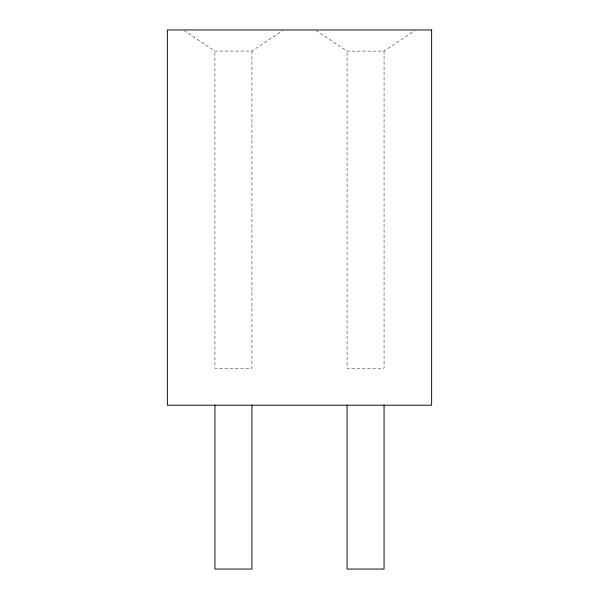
<?xml version="1.0" encoding="UTF-8"?>
<svg xmlns="http://www.w3.org/2000/svg" width="599" height="599" viewBox="0 0 599 599"><rect width="100%" height="100%" fill="white"/><g stroke="black" fill="none" stroke-linecap="round" stroke-linejoin="round"><path stroke-width="0.45" stroke-dasharray="3 2.25" d="M183.998 30.467L214.936 51.095L251.932 51.095L282.87 30.467M316.13 30.467L347.068 51.095L384.064 51.095L415.002 30.467M384.064 51.095L384.064 368.205L347.068 368.205L347.068 51.095M251.932 51.095L251.932 368.205L214.936 368.205L214.936 51.095"/><path stroke-width="0.9" d="M384.064 405.209L384.064 569.05L347.068 569.05L347.068 405.209M251.932 405.209L251.932 569.05L214.936 569.05L214.936 405.209M431.632 29.95L167.368 29.95L167.368 405.209L431.632 405.209L431.632 29.95"/></g></svg>
